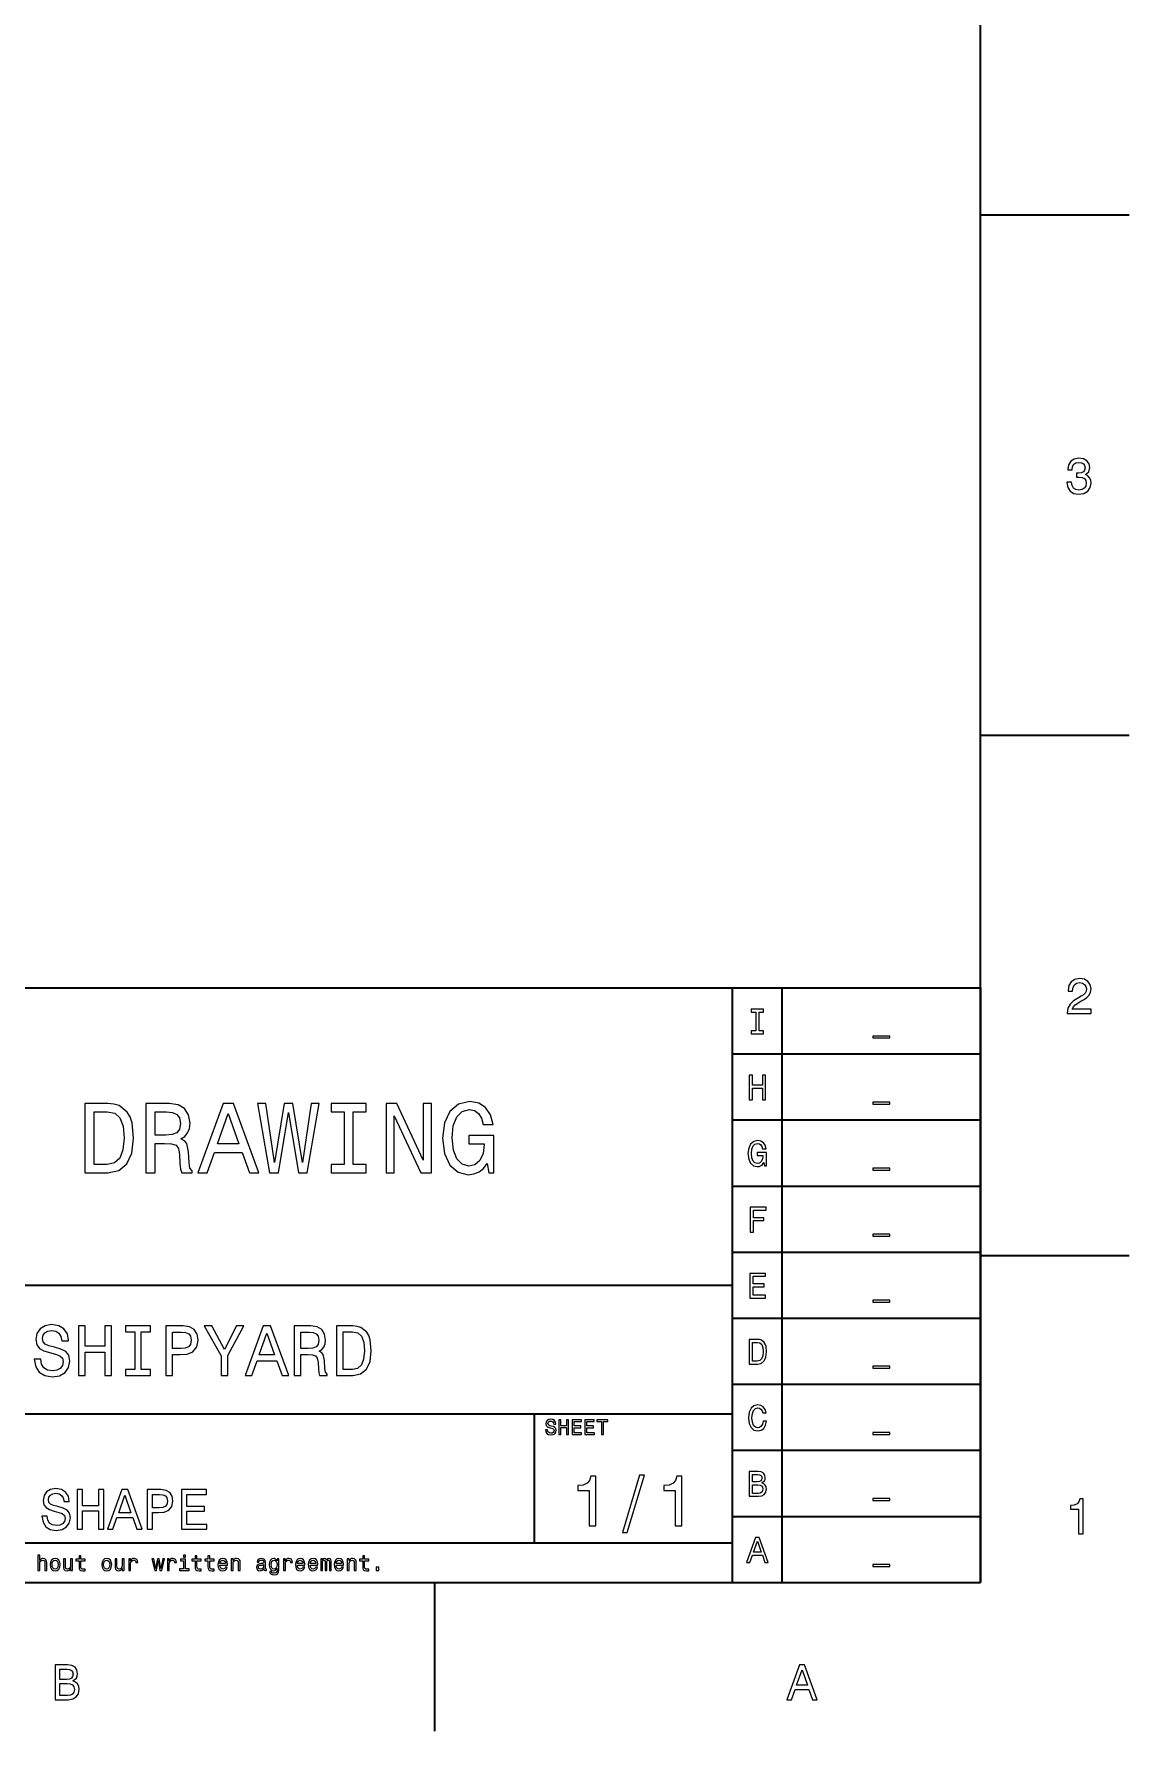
# Model space of a CAD drawing. Extents: x 0 to 1189, y 0 to 841.
# Drawn here: x 1073.5 to 1184, y 5 to 176.3 of the extents above; entities that cross this region are included whole.
import ezdxf

# ---------------------------------------------------------------- set-up
doc = ezdxf.new("R2010")
doc.units = 0

msp = doc.modelspace()

# ---------------------------------------------------------------- linework, layer by layer
at = {"color": 7, "lineweight": 35}
for p, q in [((1169, 20), (1169, 821)), ((979, 80), (1169, 80)), ((1144, 20), (1144, 80)), ((1149, 20), (1149, 80)), ((1169, 80), (1169, 20)), ((1144, 73.333336), (1169, 73.333336)), ((1144, 66.666664), (1169, 66.666664)), ((1144, 60), (1169, 60)), ((1144, 53.333332), (1169, 53.333332)), ((979, 50), (1144, 50)), ((1144, 46.666668), (1169, 46.666668)), ((1144, 40), (1169, 40)), ((979, 37), (1144, 37)), ((1144, 33.333332), (1169, 33.333332)), ((1144, 26.666666), (1169, 26.666666)), ((979, 24), (1144, 24)), ((20, 20), (1169, 20)), ((979, 20), (1169, 20))]:
    msp.add_line(p, q, dxfattribs=at)
at = {"color": 7, "lineweight": 35, "ltscale": 0.375}
for p, q in [((1169, 158), (1184, 158)), ((1169, 105.5), (1184, 105.5)), ((1169, 53), (1184, 53)), ((1113.900024, 20), (1113.900024, 5))]:
    msp.add_line(p, q, dxfattribs=at)
at = {"color": 7, "lineweight": 35, "ltscale": 0.325}
msp.add_line((1124, 24), (1124, 37), dxfattribs=at)
at = {"color": 7, "lineweight": 13}
for points in [[(1177.729004, 131.01622), (1177.729004, 130.980911), (1177.809692, 130.496765), (1178.046753, 130.133652), (1178.419922, 129.901657), (1178.914185, 129.815933), (1179.438721, 129.901657), (1179.832031, 130.123566), (1180.084229, 130.476593), (1180.175049, 130.930481), (1180.134644, 131.228027), (1180.023682, 131.470108), (1179.842163, 131.656708), (1179.600098, 131.792877), (1179.927856, 132.065216), (1180.043945, 132.498932), (1179.968262, 132.892303), (1179.751343, 133.18985), (1179.398315, 133.37645), (1178.914185, 133.442017), (1178.460327, 133.361313), (1178.112305, 133.13942), (1177.885376, 132.786392), (1177.809692, 132.317368), (1177.809692, 132.282074), (1178.258545, 132.282074), (1178.29895, 132.604828), (1178.430054, 132.836823), (1178.641846, 132.978027), (1178.939453, 133.028473), (1179.20166, 132.988113), (1179.393311, 132.882217), (1179.509277, 132.710739), (1179.554688, 132.47876), (1179.509277, 132.231628), (1179.388306, 132.065216), (1179.176514, 131.96434), (1178.889038, 131.934082), (1178.692261, 131.939133), (1178.692261, 131.54071), (1178.939453, 131.550797), (1179.257202, 131.505417), (1179.494141, 131.384369), (1179.635376, 131.187683), (1179.685791, 130.930481), (1179.630371, 130.63797), (1179.484131, 130.421112), (1179.252075, 130.284943), (1178.944458, 130.239563), (1178.626709, 130.289993), (1178.394775, 130.441284), (1178.248535, 130.683365), (1178.192993, 131.01622)], [(1177.769409, 77.416786), (1180.175049, 77.416786), (1180.175049, 77.850502), (1178.273682, 77.850502), (1178.379639, 78.087532), (1178.561157, 78.284218), (1179.120972, 78.642288), (1179.418579, 78.793587), (1179.751343, 79.010445), (1179.988403, 79.262604), (1180.124634, 79.560158), (1180.175049, 79.898056), (1180.089233, 80.321686), (1179.852295, 80.654541), (1179.489136, 80.866356), (1179.020142, 80.942001), (1178.536011, 80.85627), (1178.167847, 80.619232), (1177.930786, 80.240997), (1177.850098, 79.741714), (1177.850098, 79.671112), (1178.309082, 79.671112), (1178.309082, 79.711456), (1178.35437, 80.054398), (1178.490601, 80.306557), (1178.707397, 80.467941), (1178.994873, 80.523415), (1179.287354, 80.472984), (1179.504272, 80.346901), (1179.645508, 80.150215), (1179.695923, 79.903099), (1179.660645, 79.671112), (1179.564819, 79.474426), (1179.403442, 79.302956), (1179.181519, 79.151657), (1178.883911, 78.990273), (1178.389771, 78.677589), (1178.041748, 78.344742), (1177.834961, 77.941284), (1177.769409, 77.431915)], [(1146.334229, 75.659821), (1145.873169, 75.659821), (1145.873169, 75.357224), (1147.126709, 75.357224), (1147.126709, 75.659821), (1146.665649, 75.659821), (1146.665649, 77.554626), (1147.126709, 77.554626), (1147.126709, 77.857224), (1145.873169, 77.857224), (1145.873169, 77.554626), (1146.334229, 77.554626)], [(1158.132568, 75.140724), (1158.132568, 74.938995), (1159.867432, 74.938995), (1159.867432, 75.140724)], [(1145.664185, 68.690559), (1145.999268, 68.690559), (1145.999268, 69.864914), (1147.00061, 69.864914), (1147.00061, 68.690559), (1147.332031, 68.690559), (1147.332031, 71.190559), (1147.00061, 71.190559), (1147.00061, 70.171104), (1145.999268, 70.171104), (1145.999268, 71.190559), (1145.664185, 71.190559)], [(1119.242065, 62.271614), (1119.413574, 61.333572), (1119.917847, 61.333572), (1119.917847, 65.11599), (1117.365967, 65.11599), (1117.365967, 64.258644), (1118.939453, 64.258644), (1118.939453, 64.198128), (1118.818481, 63.270172), (1118.495728, 62.584293), (1118.001465, 62.150574), (1117.38623, 62.009365), (1116.700317, 62.190922), (1116.165771, 62.735588), (1115.822754, 63.633286), (1115.701782, 64.863831), (1115.812744, 66.08429), (1116.15564, 66.981987), (1116.700317, 67.526657), (1117.436646, 67.7183), (1117.940918, 67.617432), (1118.354492, 67.335014), (1118.657104, 66.860947), (1118.828613, 66.225502), (1119.827148, 66.225502), (1119.564819, 67.193802), (1119.070679, 67.920029), (1118.374634, 68.363831), (1117.497192, 68.525215), (1116.34729, 68.273056), (1115.479858, 67.536743), (1114.925049, 66.376801), (1114.733398, 64.833572), (1114.925049, 63.280258), (1115.479858, 62.120316), (1116.296875, 61.384007), (1117.325684, 61.14193), (1117.900635, 61.222622), (1118.415039, 61.424351), (1118.858765, 61.777378)], [(1080.953857, 68.333572), (1078.623901, 68.333572), (1078.623901, 61.333572), (1080.953857, 61.333572), (1082.053345, 61.555473), (1082.870361, 62.231266), (1083.374634, 63.330692), (1083.556274, 64.833572), (1083.394897, 66.366714), (1083.193115, 66.971901), (1082.910645, 67.456055), (1082.093628, 68.111671), (1081.559082, 68.273056)], [(1080.883301, 67.496399), (1081.649902, 67.3451), (1082.174316, 66.881126), (1082.487061, 66.054031), (1082.587891, 64.833572), (1082.476929, 63.653458), (1082.164307, 62.826366), (1081.629761, 62.33213), (1080.883301, 62.17075), (1079.562012, 62.17075), (1079.562012, 67.496399)], [(1084.786743, 61.333572), (1085.724854, 61.333572), (1085.724854, 64.288902), (1086.682983, 64.288902), (1087.389038, 64.258644), (1087.832886, 64.117432), (1088.074951, 63.78458), (1088.175781, 63.18948), (1088.226196, 62.2817), (1088.286743, 61.6866), (1088.407837, 61.333572), (1089.466919, 61.333572), (1089.466919, 61.525215), (1089.234863, 61.807636), (1089.154175, 62.33213), (1089.083618, 63.461815), (1088.912109, 64.298988), (1088.680176, 64.561241), (1088.317017, 64.752884), (1088.720459, 65.005043), (1089.00293, 65.35807), (1089.184448, 65.801872), (1089.244995, 66.336456), (1089.10376, 67.183716), (1088.700317, 67.81916), (1088.034668, 68.202446), (1087.126831, 68.333572), (1084.786743, 68.333572)], [(1086.864624, 67.476227), (1087.479858, 67.415703), (1087.913574, 67.22406), (1088.185913, 66.871033), (1088.276733, 66.316284), (1088.175781, 65.73127), (1087.903442, 65.378242), (1087.439453, 65.196686), (1086.804077, 65.146255), (1085.724854, 65.146255), (1085.724854, 67.476227)], [(1090.04187, 61.333572), (1090.969727, 61.333572), (1091.706055, 63.391209), (1094.5, 63.391209), (1095.236328, 61.333572), (1096.184448, 61.333572), (1093.622559, 68.343658), (1092.59375, 68.343658)], [(1092.028809, 64.248558), (1093.108154, 67.335014), (1094.187378, 64.248558)], [(1097.273804, 61.333572), (1098.161377, 61.333572), (1099.170044, 67.405617), (1100.208984, 61.333572), (1101.056274, 61.333572), (1102.286743, 68.343658), (1101.479858, 68.343658), (1100.612427, 62.382565), (1099.613892, 68.343658), (1098.736328, 68.343658), (1097.757935, 62.382565), (1096.890503, 68.343658), (1096.063477, 68.343658)], [(1104.788208, 62.180836), (1103.497192, 62.180836), (1103.497192, 61.333572), (1107.007202, 61.333572), (1107.007202, 62.180836), (1105.716187, 62.180836), (1105.716187, 67.486313), (1107.007202, 67.486313), (1107.007202, 68.333572), (1103.497192, 68.333572), (1103.497192, 67.486313), (1104.788208, 67.486313)], [(1109.024536, 61.333572), (1109.861694, 61.333572), (1109.861694, 67.072769), (1112.544678, 61.333572), (1113.623901, 61.333572), (1113.623901, 68.333572), (1112.776733, 68.333572), (1112.776733, 62.594379), (1110.123901, 68.333572), (1109.024536, 68.333572)], [(1158.132568, 68.47406), (1158.132568, 68.272331), (1159.867432, 68.272331), (1159.867432, 68.47406)], [(1147.15918, 62.35891), (1147.220459, 62.023895), (1147.400513, 62.023895), (1147.400513, 63.37476), (1146.489136, 63.37476), (1146.489136, 63.068565), (1147.051147, 63.068565), (1147.051147, 63.046951), (1147.007813, 62.715538), (1146.892578, 62.470581), (1146.716064, 62.315681), (1146.496338, 62.265251), (1146.251343, 62.33009), (1146.060425, 62.524616), (1145.937988, 62.845222), (1145.894775, 63.284702), (1145.934326, 63.720581), (1146.056885, 64.041183), (1146.251343, 64.23571), (1146.514404, 64.304153), (1146.694458, 64.268135), (1146.842163, 64.167267), (1146.950195, 63.997959), (1147.011475, 63.771015), (1147.368042, 63.771015), (1147.274414, 64.116837), (1147.0979, 64.376198), (1146.849365, 64.534698), (1146.536011, 64.592339), (1146.125244, 64.502281), (1145.815552, 64.239311), (1145.617432, 63.825047), (1145.54895, 63.273895), (1145.617432, 62.719139), (1145.815552, 62.304874), (1146.1073, 62.041908), (1146.474731, 61.955452), (1146.680054, 61.984268), (1146.86377, 62.056316), (1147.022217, 62.182396)], [(1158.132568, 61.807396), (1158.132568, 61.605667), (1159.867432, 61.605667), (1159.867432, 61.807396)], [(1145.761475, 55.357231), (1146.096436, 55.357231), (1146.096436, 56.506367), (1147.148315, 56.506367), (1147.148315, 56.805359), (1146.096436, 56.805359), (1146.096436, 57.554638), (1147.389771, 57.554638), (1147.389771, 57.857231), (1145.761475, 57.857231)], [(1158.132568, 55.140732), (1158.132568, 54.939003), (1159.867432, 54.939003), (1159.867432, 55.140732)], [(1145.743408, 48.690563), (1147.328491, 48.690563), (1147.328491, 48.993156), (1146.074829, 48.993156), (1146.074829, 49.839699), (1147.191528, 49.839699), (1147.191528, 50.138691), (1146.074829, 50.138691), (1146.074829, 50.88797), (1147.299683, 50.88797), (1147.299683, 51.190563), (1145.743408, 51.190563)], [(1158.132568, 48.474064), (1158.132568, 48.272335), (1159.867432, 48.272335), (1159.867432, 48.474064)], [(1074.187256, 42.530979), (1073.531616, 42.530979), (1073.675781, 41.767288), (1074.036011, 41.20533), (1074.590698, 40.866714), (1075.340088, 40.744236), (1076.082153, 40.859509), (1076.636841, 41.17651), (1076.989868, 41.67363), (1077.119629, 42.32925), (1077.011475, 42.920029), (1076.708862, 43.301872), (1076.218994, 43.554031), (1075.563354, 43.741352), (1075.001465, 43.878242), (1074.634033, 44.036743), (1074.425049, 44.267288), (1074.360229, 44.627522), (1074.425049, 44.951729), (1074.612427, 45.196686), (1074.900513, 45.362389), (1075.296753, 45.420029), (1075.700317, 45.34798), (1076.017212, 45.153458), (1076.226196, 44.82925), (1076.327026, 44.389767), (1076.982666, 44.389767), (1076.982666, 44.404179), (1076.867432, 45.081409), (1076.528809, 45.585732), (1075.995605, 45.902737), (1075.275146, 46.010807), (1074.626831, 45.902737), (1074.122437, 45.600143), (1073.798218, 45.131844), (1073.682983, 44.526657), (1073.776611, 43.986309), (1074.050415, 43.618874), (1074.482666, 43.373917), (1075.073486, 43.1866), (1075.656982, 43.020893), (1076.096558, 42.862389), (1076.363037, 42.631844), (1076.456787, 42.257202), (1076.370239, 41.875359), (1076.146973, 41.587173), (1075.80835, 41.407059), (1075.368896, 41.349422), (1074.878906, 41.428673), (1074.504272, 41.659222), (1074.266602, 42.033859)], [(1077.991333, 40.881123), (1078.661377, 40.881123), (1078.661377, 43.229824), (1080.664185, 43.229824), (1080.664185, 40.881123), (1081.327026, 40.881123), (1081.327026, 45.881123), (1080.664185, 45.881123), (1080.664185, 43.842216), (1078.661377, 43.842216), (1078.661377, 45.881123), (1077.991333, 45.881123)], [(1083.668579, 41.486309), (1082.746338, 41.486309), (1082.746338, 40.881123), (1085.25354, 40.881123), (1085.25354, 41.486309), (1084.331421, 41.486309), (1084.331421, 45.275936), (1085.25354, 45.275936), (1085.25354, 45.881123), (1082.746338, 45.881123), (1082.746338, 45.275936), (1083.668579, 45.275936)], [(1086.817017, 40.881123), (1087.479858, 40.881123), (1087.479858, 42.992073), (1088.214722, 42.992073), (1088.956787, 43.028095), (1089.547485, 43.280258), (1089.929321, 43.770172), (1090.059082, 44.440201), (1089.95813, 45.059795), (1089.670044, 45.513687), (1089.194458, 45.787464), (1088.546143, 45.881123), (1086.817017, 45.881123)], [(1088.365967, 45.26873), (1088.798218, 45.225502), (1089.115234, 45.088615), (1089.302612, 44.836452), (1089.367432, 44.440201), (1089.29541, 44.022331), (1089.10083, 43.770172), (1088.769409, 43.640488), (1088.315552, 43.604465), (1087.479858, 43.604465), (1087.479858, 45.26873)], [(1093.04895, 40.881123), (1093.04895, 42.905617), (1094.69165, 45.888329), (1093.942383, 45.888329), (1092.710327, 43.518009), (1091.463989, 45.888329), (1090.664185, 45.888329), (1092.378906, 42.862389), (1092.378906, 40.881123)], [(1094.821289, 40.881123), (1095.484131, 40.881123), (1096.01001, 42.350864), (1098.005737, 42.350864), (1098.531738, 40.881123), (1099.208862, 40.881123), (1097.378906, 45.888329), (1096.644043, 45.888329)], [(1096.240601, 42.963257), (1097.011475, 45.167866), (1097.782349, 42.963257)], [(1099.742065, 40.881123), (1100.412109, 40.881123), (1100.412109, 42.992073), (1101.096558, 42.992073), (1101.60083, 42.970459), (1101.917847, 42.869595), (1102.090698, 42.631844), (1102.162842, 42.206772), (1102.198853, 41.558357), (1102.242065, 41.133286), (1102.328491, 40.881123), (1103.084961, 40.881123), (1103.084961, 41.018009), (1102.919312, 41.219738), (1102.861694, 41.594379), (1102.811157, 42.401295), (1102.688721, 42.999279), (1102.523071, 43.1866), (1102.263672, 43.323486), (1102.55188, 43.503601), (1102.75354, 43.755764), (1102.883301, 44.072765), (1102.926514, 44.454609), (1102.825684, 45.059795), (1102.537476, 45.513687), (1102.06189, 45.787464), (1101.413574, 45.881123), (1099.742065, 45.881123)], [(1101.226196, 45.26873), (1101.665649, 45.225502), (1101.975464, 45.088615), (1102.170044, 44.836452), (1102.234863, 44.440201), (1102.162842, 44.022331), (1101.968262, 43.770172), (1101.636841, 43.640488), (1101.182983, 43.604465), (1100.412109, 43.604465), (1100.412109, 45.26873)], [(1105.678711, 45.881123), (1104.014404, 45.881123), (1104.014404, 40.881123), (1105.678711, 40.881123), (1106.463989, 41.039623), (1107.047485, 41.522331), (1107.407715, 42.307636), (1107.537476, 43.381123), (1107.422119, 44.476223), (1107.278076, 44.908501), (1107.076294, 45.254322), (1106.492798, 45.722622), (1106.110962, 45.837894)], [(1105.628174, 45.283138), (1106.175781, 45.175072), (1106.550415, 44.843658), (1106.773804, 44.25288), (1106.845825, 43.381123), (1106.766602, 42.538181), (1106.543213, 41.947407), (1106.161377, 41.594379), (1105.628174, 41.479107), (1104.684448, 41.479107), (1104.684448, 45.283138)], [(1146.496338, 44.523895), (1145.664185, 44.523895), (1145.664185, 42.023895), (1146.496338, 42.023895), (1146.889038, 42.103146), (1147.180786, 42.344501), (1147.36084, 42.737152), (1147.425781, 43.273895), (1147.368042, 43.821445), (1147.296021, 44.037582), (1147.19519, 44.210495), (1146.903442, 44.444645), (1146.712524, 44.502281)], [(1146.471069, 44.224903), (1146.744873, 44.170868), (1146.932251, 44.005165), (1147.043945, 43.709774), (1147.079956, 43.273895), (1147.040283, 42.852425), (1146.928589, 42.557037), (1146.737671, 42.380524), (1146.471069, 42.322887), (1145.999268, 42.322887), (1145.999268, 44.224903)], [(1158.132568, 41.807396), (1158.132568, 41.605667), (1159.867432, 41.605667), (1159.867432, 41.807396)], [(1147.083496, 36.286625), (1147.011475, 35.984032), (1146.892578, 35.767895), (1146.726929, 35.634609), (1146.532349, 35.591381), (1146.298218, 35.656223), (1146.114502, 35.850746), (1145.992065, 36.167751), (1145.952393, 36.607231), (1145.992065, 37.04311), (1146.11084, 37.363716), (1146.294556, 37.558239), (1146.532349, 37.626682), (1146.705322, 37.59066), (1146.853027, 37.489796), (1146.968262, 37.327694), (1147.047485, 37.104351), (1147.389771, 37.104351), (1147.281616, 37.446568), (1147.09436, 37.705933), (1146.838501, 37.868038), (1146.532349, 37.925674), (1146.150513, 37.835617), (1145.858765, 37.583454), (1145.671387, 37.169189), (1145.606567, 36.607231), (1145.671387, 36.045273), (1145.858765, 35.631008), (1146.150513, 35.375244), (1146.532349, 35.288788), (1146.867432, 35.357231), (1147.137573, 35.548153), (1147.328491, 35.861553), (1147.429321, 36.286625)], [(1125.309082, 35.413544), (1125.112427, 35.413544), (1125.15564, 35.184437), (1125.263672, 35.01585), (1125.430176, 34.914265), (1125.654907, 34.877522), (1125.877563, 34.912102), (1126.043945, 35.007202), (1126.149902, 35.156338), (1126.188721, 35.353024), (1126.156372, 35.530258), (1126.065552, 35.64481), (1125.918579, 35.720459), (1125.721924, 35.776657), (1125.553345, 35.817722), (1125.443115, 35.865273), (1125.380371, 35.934437), (1125.360962, 36.042507), (1125.380371, 36.139767), (1125.436646, 36.213257), (1125.523071, 36.262966), (1125.641968, 36.280258), (1125.762939, 36.258644), (1125.858032, 36.200287), (1125.920776, 36.103024), (1125.95105, 35.97118), (1126.147705, 35.97118), (1126.147705, 35.975502), (1126.113159, 36.178673), (1126.011475, 36.329971), (1125.851563, 36.425072), (1125.635498, 36.457493), (1125.440918, 36.425072), (1125.289673, 36.334293), (1125.192383, 36.193802), (1125.157837, 36.012245), (1125.185913, 35.850143), (1125.268066, 35.739914), (1125.397705, 35.666424), (1125.574951, 35.610229), (1125.75, 35.560516), (1125.881836, 35.512966), (1125.961792, 35.443802), (1125.989868, 35.331409), (1125.963989, 35.216858), (1125.896973, 35.130402), (1125.79541, 35.076366), (1125.663574, 35.059078), (1125.516602, 35.082851), (1125.404175, 35.152016), (1125.332886, 35.264408)], [(1126.450317, 34.918587), (1126.651245, 34.918587), (1126.651245, 35.623199), (1127.252197, 35.623199), (1127.252197, 34.918587), (1127.45105, 34.918587), (1127.45105, 36.418587), (1127.252197, 36.418587), (1127.252197, 35.806915), (1126.651245, 35.806915), (1126.651245, 36.418587), (1126.450317, 36.418587)], [(1127.79895, 34.918587), (1128.75, 34.918587), (1128.75, 35.100143), (1127.997803, 35.100143), (1127.997803, 35.608067), (1128.667847, 35.608067), (1128.667847, 35.787464), (1127.997803, 35.787464), (1127.997803, 36.23703), (1128.732666, 36.23703), (1128.732666, 36.418587), (1127.79895, 36.418587)], [(1129.100098, 34.918587), (1130.051147, 34.918587), (1130.051147, 35.100143), (1129.29895, 35.100143), (1129.29895, 35.608067), (1129.968994, 35.608067), (1129.968994, 35.787464), (1129.29895, 35.787464), (1129.29895, 36.23703), (1130.033813, 36.23703), (1130.033813, 36.418587), (1129.100098, 36.418587)], [(1130.755737, 34.918587), (1130.95459, 34.918587), (1130.95459, 36.23703), (1131.408447, 36.23703), (1131.408447, 36.418587), (1130.299683, 36.418587), (1130.299683, 36.23703), (1130.755737, 36.23703)], [(1158.132568, 35.140732), (1158.132568, 34.939003), (1159.867432, 34.939003), (1159.867432, 35.140732)], [(1132.876099, 25.03026), (1133.373169, 25.03026), (1135.116699, 30.837177), (1134.612427, 30.837177)], [(1146.950195, 30.041426), (1147.202393, 30.250359), (1147.267212, 30.39085), (1147.288818, 30.563761), (1147.242065, 30.833933), (1147.101563, 31.028458), (1146.874634, 31.147333), (1146.557617, 31.190561), (1145.667847, 31.190561), (1145.667847, 28.690561), (1146.608032, 28.690561), (1146.942993, 28.740993), (1147.191528, 28.888687), (1147.346436, 29.122837), (1147.400513, 29.43984), (1147.368042, 29.652376), (1147.281616, 29.82889), (1147.141113, 29.958572)], [(1146.489136, 30.153097), (1145.999268, 30.153097), (1145.999268, 30.891569), (1146.517944, 30.891569), (1146.712524, 30.869957), (1146.849365, 30.805115), (1146.932251, 30.693443), (1146.96106, 30.527737), (1146.928589, 30.36203), (1146.842163, 30.246758), (1146.694458, 30.174711)], [(1074.824097, 26.680117), (1074.299683, 26.680117), (1074.414917, 26.069164), (1074.703125, 25.619596), (1075.146973, 25.348703), (1075.746338, 25.250721), (1076.339966, 25.342941), (1076.783813, 25.596542), (1077.066284, 25.994238), (1077.169922, 26.518732), (1077.083496, 26.991356), (1076.841431, 27.296831), (1076.449463, 27.49856), (1075.925049, 27.648417), (1075.475464, 27.757925), (1075.181519, 27.884727), (1075.014404, 28.069164), (1074.962524, 28.357349), (1075.014404, 28.616714), (1075.164185, 28.812681), (1075.394775, 28.945246), (1075.711792, 28.991356), (1076.034546, 28.933718), (1076.288086, 28.778099), (1076.455322, 28.518732), (1076.536011, 28.167149), (1077.060425, 28.167149), (1077.060425, 28.178675), (1076.968262, 28.720463), (1076.697388, 29.12392), (1076.270874, 29.377522), (1075.694458, 29.463978), (1075.175781, 29.377522), (1074.772339, 29.135448), (1074.512939, 28.760807), (1074.420654, 28.276657), (1074.495605, 27.844381), (1074.7146, 27.550434), (1075.060425, 27.354467), (1075.533081, 27.204613), (1076, 27.072046), (1076.351563, 26.945246), (1076.564819, 26.760807), (1076.639771, 26.461096), (1076.570557, 26.155621), (1076.391846, 25.925074), (1076.120972, 25.780981), (1075.769409, 25.734871), (1075.377441, 25.798271), (1075.077759, 25.98271), (1074.887573, 26.282421)], [(1077.867432, 25.360231), (1078.403442, 25.360231), (1078.403442, 27.239193), (1080.005737, 27.239193), (1080.005737, 25.360231), (1080.536011, 25.360231), (1080.536011, 29.360231), (1080.005737, 29.360231), (1080.005737, 27.729107), (1078.403442, 27.729107), (1078.403442, 29.360231), (1077.867432, 29.360231)], [(1080.922119, 25.360231), (1081.452393, 25.360231), (1081.873169, 26.536024), (1083.469727, 26.536024), (1083.890381, 25.360231), (1084.432251, 25.360231), (1082.968262, 29.365995), (1082.380371, 29.365995)], [(1084.927856, 25.360231), (1085.45813, 25.360231), (1085.45813, 27.048992), (1086.046021, 27.048992), (1086.639771, 27.07781), (1087.112305, 27.279539), (1087.417847, 27.671471), (1087.521606, 28.207493), (1087.440918, 28.703171), (1087.210327, 29.066284), (1086.829956, 29.285303), (1086.311157, 29.360231), (1084.927856, 29.360231)], [(1088.403442, 25.360231), (1090.939453, 25.360231), (1090.939453, 25.844381), (1088.933716, 25.844381), (1088.933716, 27.198849), (1090.720459, 27.198849), (1090.720459, 27.677235), (1088.933716, 27.677235), (1088.933716, 28.876081), (1090.893311, 28.876081), (1090.893311, 29.360231), (1088.403442, 29.360231)], [(1129.533203, 25.700289), (1130.188843, 25.700289), (1130.188843, 30.736313), (1129.698853, 30.736313), (1129.569214, 30.296831), (1129.309814, 30.001442), (1128.913574, 29.828531), (1128.365967, 29.770893), (1128.365967, 29.259367), (1129.533203, 29.259367)], [(1138.20752, 25.700289), (1138.863159, 25.700289), (1138.863159, 30.736313), (1138.373169, 30.736313), (1138.24353, 30.296831), (1137.984131, 30.001442), (1137.587891, 29.828531), (1137.040405, 29.770893), (1137.040405, 29.259367), (1138.20752, 29.259367)], [(1146.568359, 28.989553), (1145.999268, 28.989553), (1145.999268, 29.850504), (1146.536011, 29.850504), (1146.762939, 29.825287), (1146.925049, 29.74964), (1147.022217, 29.619957), (1147.054688, 29.432636), (1147.022217, 29.234509), (1146.932251, 29.097622), (1146.780884, 29.014769)], [(1082.057617, 27.025938), (1082.674316, 28.789627), (1083.291016, 27.025938)], [(1086.167114, 28.870317), (1086.512939, 28.835735), (1086.766479, 28.726225), (1086.916382, 28.524496), (1086.968262, 28.207493), (1086.910645, 27.873199), (1086.755005, 27.671471), (1086.489868, 27.567724), (1086.126709, 27.538906), (1085.45813, 27.538906), (1085.45813, 28.870317)], [(1158.132568, 28.474064), (1158.132568, 28.272335), (1159.867432, 28.272335), (1159.867432, 28.474064)], [(1178.90918, 24.916786), (1179.368042, 24.916786), (1179.368042, 28.442001), (1179.025146, 28.442001), (1178.934326, 28.134365), (1178.752808, 27.927593), (1178.475464, 27.806557), (1178.092163, 27.766211), (1178.092163, 27.40814), (1178.90918, 27.40814)], [(1145.404785, 22.023895), (1145.736206, 22.023895), (1145.999268, 22.758766), (1146.99707, 22.758766), (1147.26001, 22.023895), (1147.598633, 22.023895), (1146.683716, 24.527498), (1146.316284, 24.527498)], [(1146.114502, 23.064962), (1146.5, 24.167267), (1146.885376, 23.064962)], [(1073.88623, 21.214336), (1074.076416, 21.214336), (1074.076416, 21.884365), (1074.095825, 22.037823), (1074.158569, 22.150215), (1074.255737, 22.219379), (1074.385498, 22.245316), (1074.489258, 22.223701), (1074.554077, 22.165344), (1074.586426, 22.068083), (1074.59729, 21.9384), (1074.59729, 21.214336), (1074.787476, 21.214336), (1074.787476, 21.977304), (1074.778809, 22.130762), (1074.73999, 22.258286), (1074.612427, 22.375), (1074.413574, 22.416065), (1074.305542, 22.400936), (1074.212524, 22.359869), (1074.134766, 22.295029), (1074.076416, 22.206411), (1074.076416, 22.766211), (1073.88623, 22.766211)], [(1075.131104, 21.793587), (1075.165771, 21.529898), (1075.265137, 21.335373), (1075.422974, 21.214336), (1075.634766, 21.173269), (1075.84436, 21.214336), (1076.002197, 21.333212), (1076.101563, 21.527737), (1076.138306, 21.793587), (1076.101563, 22.057276), (1076.002197, 22.253962), (1075.84436, 22.372837), (1075.634766, 22.416065), (1075.422974, 22.372837), (1075.265137, 22.251801), (1075.165771, 22.057276)], [(1077.383301, 22.375), (1077.193115, 22.375), (1077.193115, 21.704971), (1077.171509, 21.549351), (1077.108765, 21.436958), (1077.011597, 21.367794), (1076.884033, 21.34618), (1076.782471, 21.363472), (1076.717651, 21.415344), (1076.680908, 21.503962), (1076.672241, 21.629322), (1076.672241, 22.375), (1076.482056, 22.375), (1076.482056, 21.61203), (1076.488525, 21.458572), (1076.529541, 21.331051), (1076.654907, 21.214336), (1076.855957, 21.173269), (1076.963989, 21.1884), (1077.056885, 21.227304), (1077.136963, 21.294308), (1077.201782, 21.391569), (1077.201782, 21.214336), (1077.383301, 21.214336)], [(1078.044678, 22.17399), (1078.044678, 21.592579), (1078.057617, 21.404537), (1078.118164, 21.274855), (1078.239258, 21.199207), (1078.44458, 21.173269), (1078.669312, 21.184076), (1078.669312, 21.348343), (1078.505127, 21.335373), (1078.355957, 21.352665), (1078.276001, 21.4067), (1078.241333, 21.497478), (1078.234863, 21.625), (1078.234863, 22.17399), (1078.669312, 22.17399), (1078.669312, 22.336094), (1078.234863, 22.336094), (1078.234863, 22.675432), (1078.044678, 22.675432), (1078.044678, 22.336094), (1077.716187, 22.336094), (1077.716187, 22.17399)], [(1080.335815, 21.793587), (1080.370361, 21.529898), (1080.469727, 21.335373), (1080.627563, 21.214336), (1080.839355, 21.173269), (1081.049072, 21.214336), (1081.206787, 21.333212), (1081.306274, 21.527737), (1081.343018, 21.793587), (1081.306274, 22.057276), (1081.206787, 22.253962), (1081.049072, 22.372837), (1080.839355, 22.416065), (1080.627563, 22.372837), (1080.469727, 22.251801), (1080.370361, 22.057276)], [(1082.587891, 22.375), (1082.397705, 22.375), (1082.397705, 21.704971), (1082.376099, 21.549351), (1082.313477, 21.436958), (1082.216187, 21.367794), (1082.088623, 21.34618), (1081.987061, 21.363472), (1081.922241, 21.415344), (1081.885498, 21.503962), (1081.876831, 21.629322), (1081.876831, 22.375), (1081.686646, 22.375), (1081.686646, 21.61203), (1081.693115, 21.458572), (1081.734131, 21.331051), (1081.859497, 21.214336), (1082.060547, 21.173269), (1082.168579, 21.1884), (1082.261597, 21.227304), (1082.341553, 21.294308), (1082.406372, 21.391569), (1082.406372, 21.214336), (1082.587891, 21.214336)], [(1083.065552, 21.214336), (1083.255859, 21.214336), (1083.255859, 21.877882), (1083.275269, 22.037823), (1083.333618, 22.152376), (1083.428711, 22.22154), (1083.556274, 22.245316), (1083.651367, 22.230186), (1083.722656, 22.186958), (1083.765869, 22.113472), (1083.781006, 22.014048), (1083.973389, 22.014048), (1083.94751, 22.189121), (1083.876099, 22.31448), (1083.757202, 22.390129), (1083.595093, 22.416065), (1083.484863, 22.398775), (1083.389771, 22.355547), (1083.305542, 22.282061), (1083.238525, 22.182636), (1083.238525, 22.375), (1083.065552, 22.375)], [(1085.871094, 21.214336), (1086.043945, 22.199926), (1086.216919, 21.214336), (1086.398438, 21.214336), (1086.683716, 22.375), (1086.5, 22.375), (1086.307739, 21.389408), (1086.136963, 22.375), (1085.948853, 22.375), (1085.778198, 21.389408), (1085.585815, 22.375), (1085.404175, 22.375), (1085.689575, 21.214336)], [(1086.969116, 21.214336), (1087.159302, 21.214336), (1087.159302, 21.877882), (1087.178711, 22.037823), (1087.237061, 22.152376), (1087.332153, 22.22154), (1087.459717, 22.245316), (1087.55481, 22.230186), (1087.626099, 22.186958), (1087.669312, 22.113472), (1087.684448, 22.014048), (1087.876831, 22.014048), (1087.850952, 22.189121), (1087.779541, 22.31448), (1087.660767, 22.390129), (1087.498657, 22.416065), (1087.388428, 22.398775), (1087.293213, 22.355547), (1087.208984, 22.282061), (1087.141968, 22.182636), (1087.141968, 22.375), (1086.969116, 22.375)], [(1088.780273, 21.374279), (1088.780273, 22.336094), (1088.29187, 22.336094), (1088.29187, 22.17399), (1088.590088, 22.17399), (1088.590088, 21.374279), (1088.20105, 21.374279), (1088.20105, 21.214336), (1089.173706, 21.214336), (1089.173706, 21.374279)], [(1088.786743, 22.766211), (1088.585815, 22.766211), (1088.585815, 22.550072), (1088.786743, 22.550072)], [(1089.755127, 22.17399), (1089.755127, 21.592579), (1089.768066, 21.404537), (1089.828613, 21.274855), (1089.949585, 21.199207), (1090.154907, 21.173269), (1090.379761, 21.184076), (1090.379761, 21.348343), (1090.215454, 21.335373), (1090.066284, 21.352665), (1089.986328, 21.4067), (1089.951782, 21.497478), (1089.945313, 21.625), (1089.945313, 22.17399), (1090.379761, 22.17399), (1090.379761, 22.336094), (1089.945313, 22.336094), (1089.945313, 22.675432), (1089.755127, 22.675432), (1089.755127, 22.336094), (1089.426514, 22.336094), (1089.426514, 22.17399)], [(1091.056274, 22.17399), (1091.056274, 21.592579), (1091.069214, 21.404537), (1091.129761, 21.274855), (1091.250732, 21.199207), (1091.456055, 21.173269), (1091.680908, 21.184076), (1091.680908, 21.348343), (1091.516602, 21.335373), (1091.367432, 21.352665), (1091.287476, 21.4067), (1091.25293, 21.497478), (1091.24646, 21.625), (1091.24646, 22.17399), (1091.680908, 22.17399), (1091.680908, 22.336094), (1091.24646, 22.336094), (1091.24646, 22.675432), (1091.056274, 22.675432), (1091.056274, 22.336094), (1090.727783, 22.336094), (1090.727783, 22.17399)], [(1092.268799, 21.739553), (1093.029541, 21.739553), (1093.031738, 21.828169), (1092.997192, 22.076729), (1092.9021, 22.262608), (1092.750732, 22.375), (1092.549805, 22.416065), (1092.353027, 22.372837), (1092.201782, 22.251801), (1092.104492, 22.055115), (1092.069946, 21.795748), (1092.102417, 21.529898), (1092.199585, 21.335373), (1092.348755, 21.214336), (1092.543335, 21.173269), (1092.711914, 21.201368), (1092.85022, 21.274855), (1092.951782, 21.391569), (1093.010132, 21.54719), (1092.822144, 21.54719), (1092.783203, 21.460733), (1092.727051, 21.395893), (1092.567017, 21.344019), (1092.443848, 21.367794), (1092.350952, 21.443443), (1092.290405, 21.566643), (1092.268799, 21.733068)], [(1093.403564, 21.214336), (1093.59375, 21.214336), (1093.59375, 21.884365), (1093.613159, 22.037823), (1093.675903, 22.150215), (1093.773071, 22.219379), (1093.902832, 22.245316), (1094.006592, 22.223701), (1094.071411, 22.165344), (1094.10376, 22.068083), (1094.114624, 21.9384), (1094.114624, 21.214336), (1094.30481, 21.214336), (1094.30481, 21.977304), (1094.296143, 22.130762), (1094.257324, 22.258286), (1094.129761, 22.375), (1093.930908, 22.416065), (1093.820679, 22.400936), (1093.727783, 22.359869), (1093.647705, 22.290705), (1093.585083, 22.197765), (1093.585083, 22.375), (1093.403564, 22.375)], [(1096.695313, 21.365633), (1096.695313, 21.35915), (1096.706055, 21.285662), (1096.738525, 21.233789), (1096.874756, 21.192722), (1096.980591, 21.210014), (1096.980591, 21.356987), (1096.935181, 21.350504), (1096.874756, 21.378601), (1096.863892, 21.465057), (1096.863892, 22.065922), (1096.838013, 22.219379), (1096.762329, 22.32745), (1096.630493, 22.39229), (1096.44458, 22.416065), (1096.263062, 22.390129), (1096.129028, 22.316643), (1096.044678, 22.202089), (1096.016602, 22.050793), (1096.016602, 22.037823), (1096.187378, 22.037823), (1096.202515, 22.128601), (1096.25, 22.193443), (1096.327881, 22.232347), (1096.43811, 22.247478), (1096.544067, 22.236671), (1096.619629, 22.20425), (1096.665039, 22.148054), (1096.680176, 22.070244), (1096.671509, 21.979465), (1096.636963, 21.934076), (1096.550537, 21.912464), (1096.388428, 21.895172), (1096.202515, 21.856268), (1096.070679, 21.787104), (1095.99292, 21.679033), (1095.969116, 21.519091), (1095.990723, 21.37644), (1096.057739, 21.270533), (1096.165771, 21.203529), (1096.314941, 21.179754), (1096.515869, 21.225143)], [(1098.210449, 21.266209), (1098.210449, 22.375), (1098.028931, 22.375), (1098.028931, 22.186958), (1097.879761, 22.357708), (1097.78894, 22.400936), (1097.687378, 22.416065), (1097.503662, 22.372837), (1097.360962, 22.251801), (1097.268066, 22.057276), (1097.235596, 21.795748), (1097.268066, 21.532061), (1097.360962, 21.337536), (1097.503662, 21.214336), (1097.687378, 21.173269), (1097.791138, 21.1884), (1097.877563, 21.227304), (1098.028931, 21.391569), (1098.028931, 21.227304), (1098.011597, 21.097622), (1097.963989, 21.004683), (1097.873291, 20.950647), (1097.737061, 20.931194), (1097.618164, 20.944164), (1097.533936, 20.976583), (1097.484253, 21.03278), (1097.469116, 21.108429), (1097.2854, 21.108429), (1097.2854, 21.099783), (1097.313477, 20.961454), (1097.399902, 20.857708), (1097.538208, 20.790705), (1097.726318, 20.76693), (1097.95105, 20.799351), (1098.10022, 20.890129), (1098.184448, 21.047911)], [(1098.679443, 21.214336), (1098.869629, 21.214336), (1098.869629, 21.877882), (1098.88916, 22.037823), (1098.94751, 22.152376), (1099.042603, 22.22154), (1099.170044, 22.245316), (1099.265137, 22.230186), (1099.336548, 22.186958), (1099.379761, 22.113472), (1099.394897, 22.014048), (1099.58728, 22.014048), (1099.561279, 22.189121), (1099.48999, 22.31448), (1099.371094, 22.390129), (1099.208984, 22.416065), (1099.098755, 22.398775), (1099.003662, 22.355547), (1098.919434, 22.282061), (1098.852417, 22.182636), (1098.852417, 22.375), (1098.679443, 22.375)], [(1100.075684, 21.739553), (1100.836548, 21.739553), (1100.838745, 21.828169), (1100.804077, 22.076729), (1100.708984, 22.262608), (1100.557739, 22.375), (1100.356689, 22.416065), (1100.160034, 22.372837), (1100.008667, 22.251801), (1099.911499, 22.055115), (1099.876831, 21.795748), (1099.909302, 21.529898), (1100.006592, 21.335373), (1100.15564, 21.214336), (1100.35022, 21.173269), (1100.518799, 21.201368), (1100.657104, 21.274855), (1100.758667, 21.391569), (1100.817139, 21.54719), (1100.629028, 21.54719), (1100.590088, 21.460733), (1100.533936, 21.395893), (1100.374023, 21.344019), (1100.250732, 21.367794), (1100.157837, 21.443443), (1100.09729, 21.566643), (1100.075684, 21.733068)], [(1101.376831, 21.739553), (1102.137695, 21.739553), (1102.139893, 21.828169), (1102.105225, 22.076729), (1102.010132, 22.262608), (1101.858887, 22.375), (1101.657837, 22.416065), (1101.461182, 22.372837), (1101.309814, 22.251801), (1101.212646, 22.055115), (1101.177979, 21.795748), (1101.210449, 21.529898), (1101.307739, 21.335373), (1101.456787, 21.214336), (1101.651367, 21.173269), (1101.819946, 21.201368), (1101.958252, 21.274855), (1102.059814, 21.391569), (1102.118286, 21.54719), (1101.930176, 21.54719), (1101.891235, 21.460733), (1101.835083, 21.395893), (1101.675171, 21.344019), (1101.552002, 21.367794), (1101.458984, 21.443443), (1101.398438, 21.566643), (1101.376831, 21.733068)], [(1102.435913, 21.214336), (1102.611084, 21.214336), (1102.611084, 21.990273), (1102.621826, 22.106987), (1102.654297, 22.191282), (1102.703979, 22.240993), (1102.768799, 22.260447), (1102.820679, 22.243155), (1102.855225, 22.199926), (1102.872559, 22.12644), (1102.879028, 22.029179), (1102.879028, 21.214336), (1103.043335, 21.214336), (1103.043335, 21.990273), (1103.054077, 22.104826), (1103.086548, 22.189121), (1103.138428, 22.240993), (1103.203247, 22.260447), (1103.255127, 22.243155), (1103.289673, 22.199926), (1103.311279, 22.029179), (1103.311279, 21.214336), (1103.486328, 21.214336), (1103.486328, 22.016211), (1103.475586, 22.182636), (1103.44104, 22.310158), (1103.371826, 22.387968), (1103.259399, 22.416065), (1103.127563, 22.372837), (1103.026001, 22.247478), (1102.946045, 22.370676), (1102.812012, 22.416065), (1102.688843, 22.372837), (1102.604492, 22.251801), (1102.604492, 22.375), (1102.435913, 22.375)], [(1103.979248, 21.739553), (1104.73999, 21.739553), (1104.742188, 21.828169), (1104.70752, 22.076729), (1104.612427, 22.262608), (1104.461182, 22.375), (1104.260132, 22.416065), (1104.063477, 22.372837), (1103.912231, 22.251801), (1103.814941, 22.055115), (1103.780273, 21.795748), (1103.812744, 21.529898), (1103.910034, 21.335373), (1104.059204, 21.214336), (1104.253662, 21.173269), (1104.422241, 21.201368), (1104.560547, 21.274855), (1104.662231, 21.391569), (1104.720581, 21.54719), (1104.532471, 21.54719), (1104.493652, 21.460733), (1104.437378, 21.395893), (1104.277466, 21.344019), (1104.154297, 21.367794), (1104.061279, 21.443443), (1104.000854, 21.566643), (1103.979248, 21.733068)], [(1105.113892, 21.214336), (1105.304077, 21.214336), (1105.304077, 21.884365), (1105.323608, 22.037823), (1105.38623, 22.150215), (1105.483521, 22.219379), (1105.613159, 22.245316), (1105.716919, 22.223701), (1105.781738, 22.165344), (1105.814209, 22.068083), (1105.824951, 21.9384), (1105.824951, 21.214336), (1106.015259, 21.214336), (1106.015259, 21.977304), (1106.006592, 22.130762), (1105.967651, 22.258286), (1105.840088, 22.375), (1105.641235, 22.416065), (1105.531006, 22.400936), (1105.43811, 22.359869), (1105.358154, 22.290705), (1105.29541, 22.197765), (1105.29541, 22.375), (1105.113892, 22.375)], [(1106.670166, 22.17399), (1106.670166, 21.592579), (1106.683105, 21.404537), (1106.743652, 21.274855), (1106.864624, 21.199207), (1107.069946, 21.173269), (1107.2948, 21.184076), (1107.2948, 21.348343), (1107.130493, 21.335373), (1106.981323, 21.352665), (1106.901367, 21.4067), (1106.866821, 21.497478), (1106.860352, 21.625), (1106.860352, 22.17399), (1107.2948, 22.17399), (1107.2948, 22.336094), (1106.860352, 22.336094), (1106.860352, 22.675432), (1106.670166, 22.675432), (1106.670166, 22.336094), (1106.341553, 22.336094), (1106.341553, 22.17399)], [(1075.325684, 21.795748), (1075.345093, 21.990273), (1075.40564, 22.130762), (1075.50293, 22.217218), (1075.634766, 22.247478), (1075.764404, 22.217218), (1075.861694, 22.132925), (1075.922241, 21.990273), (1075.943848, 21.795748), (1075.922241, 21.599062), (1075.861694, 21.456411), (1075.764404, 21.369955), (1075.634766, 21.341858), (1075.50293, 21.369955), (1075.40564, 21.456411), (1075.345093, 21.599062)], [(1080.530273, 21.795748), (1080.549805, 21.990273), (1080.610229, 22.130762), (1080.70752, 22.217218), (1080.839355, 22.247478), (1080.968994, 22.217218), (1081.066284, 22.132925), (1081.126831, 21.990273), (1081.148438, 21.795748), (1081.126831, 21.599062), (1081.066284, 21.456411), (1080.968994, 21.369955), (1080.839355, 21.341858), (1080.70752, 21.369955), (1080.610229, 21.456411), (1080.549805, 21.599062)], [(1092.268799, 21.899494), (1092.292603, 22.04863), (1092.350952, 22.158861), (1092.439575, 22.225864), (1092.556274, 22.24964), (1092.670776, 22.225864), (1092.759399, 22.158861), (1092.813477, 22.04863), (1092.832886, 21.899494)], [(1096.673706, 21.620676), (1096.647705, 21.508284), (1096.578613, 21.421829), (1096.474854, 21.365633), (1096.34729, 21.34618), (1096.265137, 21.356987), (1096.206787, 21.391569), (1096.170044, 21.452089), (1096.159302, 21.536383), (1096.167969, 21.61203), (1096.202515, 21.666065), (1096.34082, 21.726583), (1096.515869, 21.752522), (1096.673706, 21.804394)], [(1097.432373, 21.795748), (1097.451782, 21.988111), (1097.510132, 22.130762), (1097.600952, 22.215057), (1097.721924, 22.245316), (1097.849487, 22.215057), (1097.94458, 22.130762), (1098.00293, 21.988111), (1098.024536, 21.795748), (1098.00293, 21.599062), (1097.94458, 21.458572), (1097.849487, 21.372118), (1097.721924, 21.344019), (1097.600952, 21.372118), (1097.510132, 21.458572), (1097.451782, 21.601225)], [(1100.075684, 21.899494), (1100.099487, 22.04863), (1100.157837, 22.158861), (1100.24646, 22.225864), (1100.363159, 22.24964), (1100.477783, 22.225864), (1100.566406, 22.158861), (1100.620361, 22.04863), (1100.639893, 21.899494)], [(1101.376831, 21.899494), (1101.400635, 22.04863), (1101.458984, 22.158861), (1101.547607, 22.225864), (1101.664307, 22.24964), (1101.778931, 22.225864), (1101.867554, 22.158861), (1101.921509, 22.04863), (1101.94104, 21.899494)], [(1103.979248, 21.899494), (1104.00293, 22.04863), (1104.061279, 22.158861), (1104.149902, 22.225864), (1104.266602, 22.24964), (1104.381226, 22.225864), (1104.469849, 22.158861), (1104.523804, 22.04863), (1104.543335, 21.899494)], [(1108.014526, 21.214336), (1108.312744, 21.214336), (1108.312744, 21.536383), (1108.014526, 21.536383)], [(1158.132568, 21.807398), (1158.132568, 21.605669), (1159.867432, 21.605669), (1159.867432, 21.807398)], [(1077.43042, 10.057997), (1077.783447, 10.350504), (1077.874146, 10.54719), (1077.904419, 10.789265), (1077.838867, 11.167507), (1077.642212, 11.439841), (1077.324463, 11.606268), (1076.880737, 11.666786), (1075.63501, 11.666786), (1075.63501, 8.166786), (1076.951294, 8.166786), (1077.420288, 8.237391), (1077.768311, 8.444163), (1077.985107, 8.771974), (1078.060791, 9.215777), (1078.015381, 9.513328), (1077.894409, 9.760447), (1077.697632, 9.942002)], [(1076.784912, 10.214336), (1076.098999, 10.214336), (1076.098999, 11.248199), (1076.825195, 11.248199), (1077.097534, 11.217939), (1077.289185, 11.127161), (1077.405151, 10.970821), (1077.445557, 10.738832), (1077.400146, 10.506844), (1077.279053, 10.345461), (1077.072388, 10.244596)], [(1149.466797, 8.166786), (1149.930786, 8.166786), (1150.29895, 9.195604), (1151.695923, 9.195604), (1152.064087, 8.166786), (1152.538086, 8.166786), (1151.257202, 11.671829), (1150.742798, 11.671829)], [(1150.460327, 9.624279), (1151, 11.167507), (1151.539551, 9.624279)], [(1076.895874, 8.585374), (1076.098999, 8.585374), (1076.098999, 9.790706), (1076.850464, 9.790706), (1077.168091, 9.755403), (1077.395142, 9.649495), (1077.53125, 9.467939), (1077.57666, 9.205691), (1077.53125, 8.928313), (1077.405151, 8.73667), (1077.193359, 8.620677)]]:
    msp.add_lwpolyline(points, close=True, dxfattribs=at)

doc.saveas('drawing.dxf')
